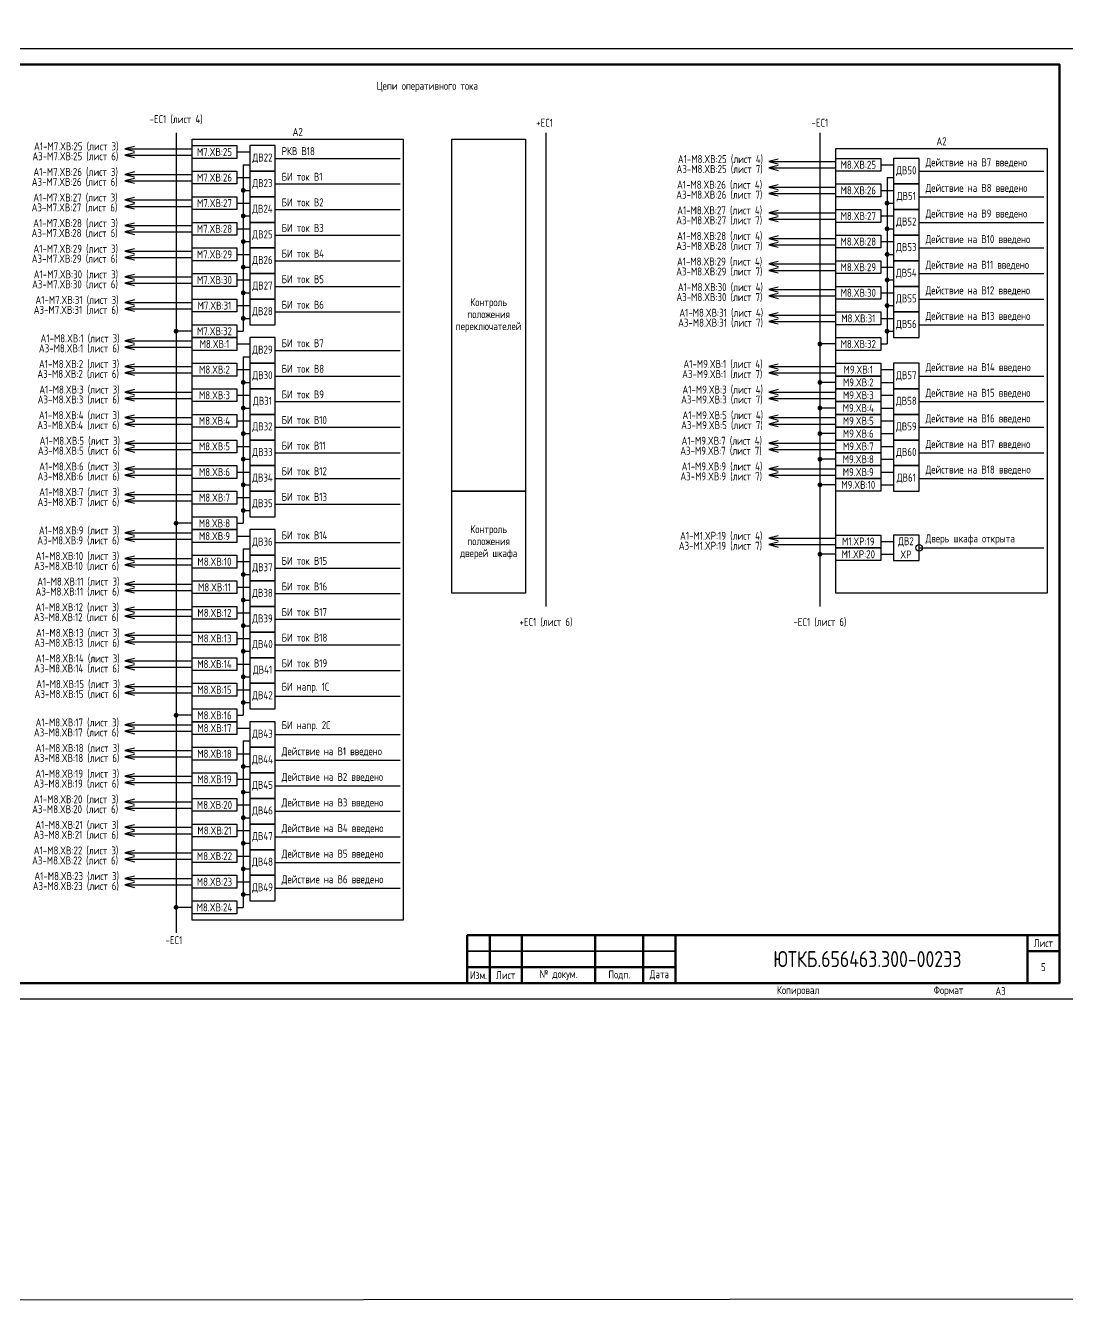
# Model space of a CAD drawing. Header units: millimetres. Extents: x -1315 to 7958, y -96 to 618.
# Drawn here: x 1772 to 2097.5, y -96 to 304.1 of the extents above; entities that cross this region are included whole.
import ezdxf

# ---------------------------------------------------------------- set-up
doc = ezdxf.new("R2010")
doc.units = ezdxf.units.MM
doc.styles.add('Gost_type_A', font='GOST_A.TTF')

# ---------------------------------------------------------------- blocks, each defined once
blk = doc.blocks.new('Формат_А3')
blk.add_lwpolyline([(-420, 297), (0, 297), (0, 0), (-420, 0)], close=True)
at = {"lineweight": 50}
blk.add_lwpolyline([(-400, 292), (-5, 292), (-5, 5), (-400, 5)], close=True, dxfattribs=at)
blk = doc.blocks.new('Штамп малый нижний')
at = {"lineweight": 50}
for points in [[(-185, 15), (-178, 15), (-178, 5), (-185, 5)], [(-178, 15), (-168, 15), (-168, 5), (-178, 5)], [(-168, 15), (-145, 15), (-145, 5), (-168, 5)], [(-145, 15), (-130, 15), (-130, 5), (-145, 5)], [(-130, 15), (-120, 15), (-120, 5), (-130, 5)], [(-120, 15), (-10, 15), (-10, 0), (-120, 0)], [(-10, 15), (0, 15), (0, 10), (-10, 10)], [(-10, 10), (0, 10), (0, 0), (-10, 0)], [(-185, 5), (-178, 5), (-178, 0), (-185, 0)], [(-178, 5), (-168, 5), (-168, 0), (-178, 0)], [(-168, 5), (-145, 5), (-145, 0), (-168, 0)], [(-145, 5), (-130, 5), (-130, 0), (-145, 0)], [(-130, 5), (-120, 5), (-120, 0), (-130, 0)]]:
    blk.add_lwpolyline(points, close=True, dxfattribs=at)
for points in [[(-185, 15), (-178, 15), (-178, 10), (-185, 10)], [(-178, 15), (-168, 15), (-168, 10), (-178, 10)], [(-168, 15), (-145, 15), (-145, 10), (-168, 10)], [(-145, 15), (-130, 15), (-130, 10), (-145, 10)], [(-130, 15), (-120, 15), (-120, 10), (-130, 10)], [(-185, 10), (-178, 10), (-178, 5), (-185, 5)], [(-178, 10), (-168, 10), (-168, 5), (-178, 5)], [(-168, 10), (-145, 10), (-145, 5), (-168, 5)], [(-145, 10), (-130, 10), (-130, 5), (-145, 5)], [(-130, 10), (-120, 10), (-120, 5), (-130, 5)]]:
    blk.add_lwpolyline(points, close=True)
at = {"char_height": 2.5, "style": 'Gost_type_A'}
for s, insert, width, attachment_point in [('Лист', (-5, 12.5), 10, 5), ('№ докум.', (-156.5, 2.5), 23, 5), ('Дата', (-125, 2.5), 10, 5), ('Изм.', (-181.5, 2.5), 7, 5), ('Лист', (-173, 2.5), 10, 5), ('Подп.', (-137.5, 2.5), 15, 5), ('Копировал', (-75, -2.53), 13.1202, 6), ('Формат', (-30, -2.53), 13.1202, 6)]:
    blk.add_mtext(s, dxfattribs=dict(at, insert=insert, width=width, attachment_point=attachment_point))
blk = doc.blocks.new('POINT')
at = {"const_width": 0.75}
blk.add_lwpolyline([(-0.375, 0, 1), (0.375, 0, 1)], format="xyb", close=True, dxfattribs=at)

msp = doc.modelspace()

# ---------------------------------------------------------------- linework, layer by layer
for p, q in [((1819, 270.61), (1819, 20.67)), ((1934.58, 270.61), (1934.58, 122.62)), ((2020.17, 270.61), (2020.17, 122.62)), ((1803, 265.67), (1824, 265.67)), ((1838, 264.67), (1842, 264.67)), ((1803, 263.67), (1824, 263.67)), ((1840, 260.67), (1842, 260.67)), ((1840, 260.67), (1840, 208.67)), ((1850, 262.67), (1889, 262.67)), ((2004.17, 261.67), (2025.17, 261.67)), ((2039.17, 260.67), (2043.17, 260.67)), ((1803, 257.67), (1824, 257.67)), ((1838, 256.67), (1842, 256.67)), ((2004.17, 259.67), (2025.17, 259.67)), ((2041.17, 256.67), (2043.17, 256.67)), ((2041.17, 256.67), (2041.17, 204.67)), ((2051.17, 258.67), (2090.17, 258.67)), ((1803, 255.67), (1824, 255.67)), ((1840, 252.67), (1842, 252.67)), ((1850, 254.67), (1889, 254.67)), ((2004.17, 253.67), (2025.17, 253.67)), ((2039.17, 252.67), (2043.17, 252.67)), ((1803, 249.67), (1824, 249.67)), ((1838, 248.67), (1842, 248.67)), ((2004.17, 251.67), (2025.17, 251.67)), ((2041.17, 248.67), (2043.17, 248.67)), ((2051.17, 250.67), (2090.17, 250.67)), ((1803, 247.67), (1824, 247.67)), ((1840, 244.67), (1842, 244.67)), ((1850, 246.67), (1889, 246.67)), ((2004.17, 245.67), (2025.17, 245.67)), ((2039.17, 244.67), (2043.17, 244.67)), ((1803, 241.67), (1824, 241.67)), ((1838, 240.67), (1842, 240.67)), ((2004.17, 243.67), (2025.17, 243.67)), ((2041.17, 240.67), (2043.17, 240.67)), ((2051.17, 242.67), (2090.17, 242.67)), ((1803, 239.67), (1824, 239.67)), ((1840, 236.67), (1842, 236.67)), ((1850, 238.67), (1889, 238.67)), ((2004.17, 237.67), (2025.17, 237.67)), ((2039.17, 236.67), (2043.17, 236.67)), ((1803, 233.67), (1824, 233.67)), ((1838, 232.67), (1842, 232.67)), ((2004.17, 235.67), (2025.17, 235.67)), ((2041.17, 232.67), (2043.17, 232.67)), ((2051.17, 234.67), (2090.17, 234.67)), ((1803, 231.67), (1824, 231.67)), ((1840, 228.67), (1842, 228.67)), ((1850, 230.67), (1889, 230.67)), ((2004.17, 229.67), (2025.17, 229.67)), ((2039.17, 228.67), (2043.17, 228.67)), ((1803, 225.67), (1824, 225.67)), ((1838, 224.67), (1842, 224.67)), ((2004.17, 227.67), (2025.17, 227.67)), ((2041.17, 224.67), (2043.17, 224.67)), ((2051.17, 226.67), (2090.17, 226.67)), ((1803, 223.67), (1824, 223.67)), ((1840, 220.67), (1842, 220.67)), ((1850, 222.67), (1889, 222.67)), ((2004.17, 221.67), (2025.17, 221.67)), ((2039.17, 220.67), (2043.17, 220.67)), ((1803, 217.67), (1824, 217.67)), ((1838, 216.67), (1842, 216.67)), ((2004.17, 219.67), (2025.17, 219.67)), ((2041.17, 216.67), (2043.17, 216.67)), ((2051.17, 218.67), (2090.17, 218.67)), ((1803, 215.67), (1824, 215.67)), ((1840, 212.67), (1842, 212.67)), ((1850, 214.67), (1889, 214.67)), ((2004.17, 213.67), (2025.17, 213.67)), ((2039.17, 212.67), (2043.17, 212.67)), ((1824, 208.67), (1819, 208.67)), ((1838, 208.67), (1840, 208.67)), ((2004.17, 211.67), (2025.17, 211.67)), ((2041.17, 208.67), (2043.17, 208.67)), ((2051.17, 210.67), (2090.17, 210.67)), ((1803, 205.67), (1824, 205.67)), ((1838, 204.67), (1842, 204.67)), ((2025.17, 204.67), (2020.17, 204.67)), ((2039.17, 204.67), (2041.17, 204.67)), ((1803, 203.67), (1824, 203.67)), ((1840, 200.67), (1842, 200.67)), ((1840, 200.67), (1840, 148.67)), ((1850, 202.67), (1889, 202.67)), ((1803, 197.67), (1824, 197.67)), ((1838, 196.67), (1842, 196.67)), ((2004.17, 197.67), (2025.17, 197.67)), ((2039.17, 196.67), (2043.17, 196.67)), ((1803, 195.67), (1824, 195.67)), ((1840, 192.67), (1842, 192.67)), ((1850, 194.67), (1889, 194.67)), ((2004.17, 195.67), (2025.17, 195.67)), ((2025.17, 192.67), (2020.17, 192.67)), ((2039.17, 192.67), (2043.17, 192.67)), ((2051.17, 194.67), (2090.17, 194.67)), ((1803, 189.67), (1824, 189.67)), ((1838, 188.67), (1842, 188.67)), ((2004.17, 189.67), (2025.17, 189.67)), ((2039.17, 188.67), (2043.17, 188.67)), ((1803, 187.67), (1824, 187.67)), ((1840, 184.67), (1842, 184.67)), ((1850, 186.67), (1889, 186.67)), ((2004.17, 187.67), (2025.17, 187.67)), ((2025.17, 184.67), (2020.17, 184.67)), ((2039.17, 184.67), (2043.17, 184.67)), ((2051.17, 186.67), (2090.17, 186.67)), ((1803, 181.67), (1824, 181.67)), ((1838, 180.67), (1842, 180.67)), ((2004.17, 181.67), (2025.17, 181.67)), ((2039.17, 180.67), (2043.17, 180.67)), ((1803, 179.67), (1824, 179.67)), ((1840, 176.67), (1842, 176.67)), ((1850, 178.67), (1889, 178.67)), ((2004.17, 179.67), (2025.17, 179.67)), ((2025.17, 176.67), (2020.17, 176.67)), ((2039.17, 176.67), (2043.17, 176.67)), ((2051.17, 178.67), (2090.17, 178.67)), ((1803, 173.67), (1824, 173.67)), ((1838, 172.67), (1842, 172.67)), ((2004.17, 173.67), (2025.17, 173.67)), ((2039.17, 172.67), (2043.17, 172.67)), ((1803, 171.67), (1824, 171.67)), ((1840, 168.67), (1842, 168.67)), ((1850, 170.67), (1889, 170.67)), ((2004.17, 171.67), (2025.17, 171.67)), ((2025.17, 168.67), (2020.17, 168.67)), ((2039.17, 168.67), (2043.17, 168.67)), ((2051.17, 170.67), (2090.17, 170.67)), ((1803, 165.67), (1824, 165.67)), ((1838, 164.67), (1842, 164.67)), ((2004.17, 165.67), (2025.17, 165.67)), ((2039.17, 164.67), (2043.17, 164.67)), ((1803, 163.67), (1824, 163.67)), ((1840, 160.67), (1842, 160.67)), ((1850, 162.67), (1889, 162.67)), ((2004.17, 163.67), (2025.17, 163.67)), ((2025.17, 160.67), (2020.17, 160.67)), ((2039.17, 160.67), (2043.17, 160.67)), ((2051.17, 162.67), (2090.17, 162.67)), ((1803, 157.67), (1824, 157.67)), ((1838, 156.67), (1842, 156.67)), ((1803, 155.67), (1824, 155.67)), ((1840, 152.67), (1842, 152.67)), ((1850, 154.67), (1889, 154.67)), ((1824, 148.67), (1819, 148.67)), ((1838, 148.67), (1840, 148.67)), ((1803, 145.67), (1824, 145.67)), ((1838, 144.67), (1842, 144.67)), ((1803, 143.67), (1824, 143.67)), ((1840, 140.67), (1842, 140.67)), ((1840, 140.67), (1840, 88.67)), ((1850, 142.67), (1889, 142.67)), ((2004.17, 143.98), (2025.17, 143.98)), ((2004.17, 141.98), (2025.17, 141.98)), ((2039.17, 142.98), (2043.17, 142.98)), ((2051.17, 140.98), (2090.17, 140.98)), ((1803, 137.67), (1824, 137.67)), ((1838, 136.67), (1842, 136.67)), ((2025.17, 138.98), (2020.17, 138.98)), ((2039.17, 138.98), (2043.17, 138.98)), ((1803, 135.67), (1824, 135.67)), ((1840, 132.67), (1842, 132.67)), ((1850, 134.67), (1889, 134.67)), ((1803, 129.67), (1824, 129.67)), ((1838, 128.67), (1842, 128.67)), ((1803, 127.67), (1824, 127.67)), ((1840, 124.67), (1842, 124.67)), ((1850, 126.67), (1889, 126.67)), ((1803, 121.67), (1824, 121.67)), ((1838, 120.67), (1842, 120.67)), ((1803, 119.67), (1824, 119.67)), ((1840, 116.67), (1842, 116.67)), ((1850, 118.67), (1889, 118.67)), ((1803, 113.67), (1824, 113.67)), ((1838, 112.67), (1842, 112.67)), ((1803, 111.67), (1824, 111.67)), ((1840, 108.67), (1842, 108.67)), ((1850, 110.67), (1889, 110.67)), ((1803, 105.67), (1824, 105.67)), ((1838, 104.67), (1842, 104.67)), ((1803, 103.67), (1824, 103.67)), ((1840, 100.67), (1842, 100.67)), ((1850, 102.67), (1889, 102.67)), ((1803, 97.67), (1824, 97.67)), ((1838, 96.67), (1842, 96.67)), ((1803, 95.67), (1824, 95.67)), ((1840, 92.67), (1842, 92.67)), ((1850, 94.67), (1889, 94.67)), ((1824, 88.67), (1819, 88.67)), ((1838, 88.67), (1840, 88.67)), ((1803, 85.67), (1824, 85.67)), ((1838, 84.67), (1842, 84.67)), ((1803, 83.67), (1824, 83.67)), ((1840, 80.67), (1842, 80.67)), ((1840, 80.67), (1840, 28.67)), ((1850, 82.67), (1889, 82.67)), ((1803, 77.67), (1824, 77.67)), ((1838, 76.67), (1842, 76.67)), ((1803, 75.67), (1824, 75.67)), ((1840, 72.67), (1842, 72.67)), ((1850, 74.67), (1889, 74.67)), ((1803, 69.67), (1824, 69.67)), ((1838, 68.67), (1842, 68.67)), ((1803, 67.67), (1824, 67.67)), ((1840, 64.67), (1842, 64.67)), ((1850, 66.67), (1889, 66.67)), ((1803, 61.67), (1824, 61.67)), ((1838, 60.67), (1842, 60.67)), ((1803, 59.67), (1824, 59.67)), ((1840, 56.67), (1842, 56.67)), ((1850, 58.67), (1889, 58.67)), ((1803, 53.67), (1824, 53.67)), ((1838, 52.67), (1842, 52.67)), ((1803, 51.67), (1824, 51.67)), ((1840, 48.67), (1842, 48.67)), ((1850, 50.67), (1889, 50.67)), ((1803, 45.67), (1824, 45.67)), ((1838, 44.67), (1842, 44.67)), ((1803, 43.67), (1824, 43.67)), ((1840, 40.67), (1842, 40.67)), ((1850, 42.67), (1889, 42.67)), ((1803, 37.67), (1824, 37.67)), ((1838, 36.67), (1842, 36.67)), ((1803, 35.67), (1824, 35.67)), ((1840, 32.67), (1842, 32.67)), ((1850, 34.67), (1889, 34.67)), ((1824, 28.67), (1819, 28.67)), ((1838, 28.67), (1840, 28.67))]:
    msp.add_line(p, q)
for points in [[(-1315, 612), (7958.16, 618), (7958.16, -90), (-1315, -96)], [(1824, 268.67), (1890, 268.67), (1890, 24.67), (1824, 24.67)], [(1928.17, 158.65), (1905.17, 158.65), (1905.17, 268.67), (1928.17, 268.67)], [(1824, 266.67), (1838, 266.67), (1838, 262.67), (1824, 262.67)], [(2025.17, 265.8), (2091.17, 265.8), (2091.17, 126.85), (2025.17, 126.85)], [(2025.17, 262.67), (2039.17, 262.67), (2039.17, 258.67), (2025.17, 258.67)], [(1824, 258.67), (1838, 258.67), (1838, 254.67), (1824, 254.67)], [(2025.17, 254.67), (2039.17, 254.67), (2039.17, 250.67), (2025.17, 250.67)], [(1824, 250.67), (1838, 250.67), (1838, 246.67), (1824, 246.67)], [(2025.17, 246.67), (2039.17, 246.67), (2039.17, 242.67), (2025.17, 242.67)], [(1824, 242.67), (1838, 242.67), (1838, 238.67), (1824, 238.67)], [(2025.17, 238.67), (2039.17, 238.67), (2039.17, 234.67), (2025.17, 234.67)], [(1824, 234.67), (1838, 234.67), (1838, 230.67), (1824, 230.67)], [(2025.17, 230.67), (2039.17, 230.67), (2039.17, 226.67), (2025.17, 226.67)], [(1824, 226.67), (1838, 226.67), (1838, 222.67), (1824, 222.67)], [(2025.17, 222.67), (2039.17, 222.67), (2039.17, 218.67), (2025.17, 218.67)], [(1824, 218.67), (1838, 218.67), (1838, 214.67), (1824, 214.67)], [(2025.17, 214.67), (2039.17, 214.67), (2039.17, 210.67), (2025.17, 210.67)], [(1824, 210.67), (1838, 210.67), (1838, 206.67), (1824, 206.67)], [(1824, 206.67), (1838, 206.67), (1838, 202.67), (1824, 202.67)], [(2025.17, 206.67), (2039.17, 206.67), (2039.17, 202.67), (2025.17, 202.67)], [(1824, 198.67), (1838, 198.67), (1838, 194.67), (1824, 194.67)], [(2025.17, 198.67), (2039.17, 198.67), (2039.17, 194.67), (2025.17, 194.67)], [(2025.17, 194.67), (2039.17, 194.67), (2039.17, 190.67), (2025.17, 190.67)], [(1824, 190.67), (1838, 190.67), (1838, 186.67), (1824, 186.67)], [(2025.17, 190.67), (2039.17, 190.67), (2039.17, 186.67), (2025.17, 186.67)], [(2025.17, 186.67), (2039.17, 186.67), (2039.17, 182.67), (2025.17, 182.67)], [(1824, 182.67), (1838, 182.67), (1838, 178.67), (1824, 178.67)], [(2025.17, 182.67), (2039.17, 182.67), (2039.17, 178.67), (2025.17, 178.67)], [(2025.17, 178.67), (2039.17, 178.67), (2039.17, 174.67), (2025.17, 174.67)], [(1824, 174.67), (1838, 174.67), (1838, 170.67), (1824, 170.67)], [(2025.17, 174.67), (2039.17, 174.67), (2039.17, 170.67), (2025.17, 170.67)], [(2025.17, 170.67), (2039.17, 170.67), (2039.17, 166.67), (2025.17, 166.67)], [(1824, 166.67), (1838, 166.67), (1838, 162.67), (1824, 162.67)], [(2025.17, 166.67), (2039.17, 166.67), (2039.17, 162.67), (2025.17, 162.67)], [(2025.17, 162.67), (2039.17, 162.67), (2039.17, 158.67), (2025.17, 158.67)], [(1824, 158.67), (1838, 158.67), (1838, 154.67), (1824, 154.67)], [(1928.17, 126.83), (1905.17, 126.83), (1905.17, 158.65), (1928.17, 158.65)], [(1824, 150.67), (1838, 150.67), (1838, 146.67), (1824, 146.67)], [(1824, 146.67), (1838, 146.67), (1838, 142.67), (1824, 142.67)], [(2025.17, 144.98), (2039.17, 144.98), (2039.17, 140.98), (2025.17, 140.98)], [(2025.17, 140.98), (2039.17, 140.98), (2039.17, 136.98), (2025.17, 136.98)], [(1824, 138.67), (1838, 138.67), (1838, 134.67), (1824, 134.67)], [(1824, 130.67), (1838, 130.67), (1838, 126.67), (1824, 126.67)], [(1824, 122.67), (1838, 122.67), (1838, 118.67), (1824, 118.67)], [(1824, 114.67), (1838, 114.67), (1838, 110.67), (1824, 110.67)], [(1824, 106.67), (1838, 106.67), (1838, 102.67), (1824, 102.67)], [(1824, 98.67), (1838, 98.67), (1838, 94.67), (1824, 94.67)], [(1824, 90.67), (1838, 90.67), (1838, 86.67), (1824, 86.67)], [(1824, 86.67), (1838, 86.67), (1838, 82.67), (1824, 82.67)], [(1824, 78.67), (1838, 78.67), (1838, 74.67), (1824, 74.67)], [(1824, 70.67), (1838, 70.67), (1838, 66.67), (1824, 66.67)], [(1824, 62.67), (1838, 62.67), (1838, 58.67), (1824, 58.67)], [(1824, 54.67), (1838, 54.67), (1838, 50.67), (1824, 50.67)], [(1824, 46.67), (1838, 46.67), (1838, 42.67), (1824, 42.67)], [(1824, 38.67), (1838, 38.67), (1838, 34.67), (1824, 34.67)], [(1824, 30.67), (1838, 30.67), (1838, 26.67), (1824, 26.67)]]:
    msp.add_lwpolyline(points, close=True)
for points in [[(1806, 266.42), (1803, 265.67), (1806, 264.92)], [(1806, 264.42), (1803, 263.67), (1806, 262.92)], [(2007.17, 262.42), (2004.17, 261.67), (2007.17, 260.92)], [(2007.17, 260.42), (2004.17, 259.67), (2007.17, 258.92)], [(1806, 258.42), (1803, 257.67), (1806, 256.92)], [(1806, 256.42), (1803, 255.67), (1806, 254.92)], [(2007.17, 254.42), (2004.17, 253.67), (2007.17, 252.92)], [(2007.17, 252.42), (2004.17, 251.67), (2007.17, 250.92)], [(1806, 250.42), (1803, 249.67), (1806, 248.92)], [(1806, 248.42), (1803, 247.67), (1806, 246.92)], [(2007.17, 246.42), (2004.17, 245.67), (2007.17, 244.92)], [(2007.17, 244.42), (2004.17, 243.67), (2007.17, 242.92)], [(1806, 242.42), (1803, 241.67), (1806, 240.92)], [(1806, 240.42), (1803, 239.67), (1806, 238.92)], [(2007.17, 238.42), (2004.17, 237.67), (2007.17, 236.92)], [(2007.17, 236.42), (2004.17, 235.67), (2007.17, 234.92)], [(1806, 234.42), (1803, 233.67), (1806, 232.92)], [(1806, 232.42), (1803, 231.67), (1806, 230.92)], [(2007.17, 230.42), (2004.17, 229.67), (2007.17, 228.92)], [(2007.17, 228.42), (2004.17, 227.67), (2007.17, 226.92)], [(1806, 226.42), (1803, 225.67), (1806, 224.92)], [(1806, 224.42), (1803, 223.67), (1806, 222.92)], [(2007.17, 222.42), (2004.17, 221.67), (2007.17, 220.92)], [(2007.17, 220.42), (2004.17, 219.67), (2007.17, 218.92)], [(1806, 218.42), (1803, 217.67), (1806, 216.92)], [(1806, 216.42), (1803, 215.67), (1806, 214.92)], [(2007.17, 214.42), (2004.17, 213.67), (2007.17, 212.92)], [(2007.17, 212.42), (2004.17, 211.67), (2007.17, 210.92)], [(1806, 206.42), (1803, 205.67), (1806, 204.92)], [(1806, 204.42), (1803, 203.67), (1806, 202.92)], [(1806, 198.42), (1803, 197.67), (1806, 196.92)], [(1806, 196.42), (1803, 195.67), (1806, 194.92)], [(2007.17, 198.42), (2004.17, 197.67), (2007.17, 196.92)], [(2007.17, 196.42), (2004.17, 195.67), (2007.17, 194.92)], [(1806, 190.42), (1803, 189.67), (1806, 188.92)], [(1806, 188.42), (1803, 187.67), (1806, 186.92)], [(2007.17, 190.42), (2004.17, 189.67), (2007.17, 188.92)], [(2007.17, 188.42), (2004.17, 187.67), (2007.17, 186.92)], [(1806, 182.42), (1803, 181.67), (1806, 180.92)], [(1806, 180.42), (1803, 179.67), (1806, 178.92)], [(2007.17, 182.42), (2004.17, 181.67), (2007.17, 180.92)], [(2007.17, 180.42), (2004.17, 179.67), (2007.17, 178.92)], [(1806, 174.42), (1803, 173.67), (1806, 172.92)], [(1806, 172.42), (1803, 171.67), (1806, 170.92)], [(2007.17, 174.42), (2004.17, 173.67), (2007.17, 172.92)], [(2007.17, 172.42), (2004.17, 171.67), (2007.17, 170.92)], [(1806, 166.42), (1803, 165.67), (1806, 164.92)], [(1806, 164.42), (1803, 163.67), (1806, 162.92)], [(2007.17, 166.42), (2004.17, 165.67), (2007.17, 164.92)], [(2007.17, 164.42), (2004.17, 163.67), (2007.17, 162.92)], [(1806, 158.42), (1803, 157.67), (1806, 156.92)], [(1806, 156.42), (1803, 155.67), (1806, 154.92)], [(1806, 146.42), (1803, 145.67), (1806, 144.92)], [(1806, 144.42), (1803, 143.67), (1806, 142.92)], [(2007.17, 144.73), (2004.17, 143.98), (2007.17, 143.23)], [(2007.17, 142.73), (2004.17, 141.98), (2007.17, 141.23)], [(1806, 138.42), (1803, 137.67), (1806, 136.92)], [(1806, 136.42), (1803, 135.67), (1806, 134.92)], [(1806, 130.42), (1803, 129.67), (1806, 128.92)], [(1806, 128.42), (1803, 127.67), (1806, 126.92)], [(1806, 122.42), (1803, 121.67), (1806, 120.92)], [(1806, 120.42), (1803, 119.67), (1806, 118.92)], [(1806, 114.42), (1803, 113.67), (1806, 112.92)], [(1806, 112.42), (1803, 111.67), (1806, 110.92)], [(1806, 106.42), (1803, 105.67), (1806, 104.92)], [(1806, 104.42), (1803, 103.67), (1806, 102.92)], [(1806, 98.42), (1803, 97.67), (1806, 96.92)], [(1806, 96.42), (1803, 95.67), (1806, 94.92)], [(1806, 86.42), (1803, 85.67), (1806, 84.92)], [(1806, 84.42), (1803, 83.67), (1806, 82.92)], [(1806, 78.42), (1803, 77.67), (1806, 76.92)], [(1806, 76.42), (1803, 75.67), (1806, 74.92)], [(1806, 70.42), (1803, 69.67), (1806, 68.92)], [(1806, 68.42), (1803, 67.67), (1806, 66.92)], [(1806, 62.42), (1803, 61.67), (1806, 60.92)], [(1806, 60.42), (1803, 59.67), (1806, 58.92)], [(1806, 54.42), (1803, 53.67), (1806, 52.92)], [(1806, 52.42), (1803, 51.67), (1806, 50.92)], [(1806, 46.42), (1803, 45.67), (1806, 44.92)], [(1806, 44.42), (1803, 43.67), (1806, 42.92)], [(1806, 38.42), (1803, 37.67), (1806, 36.92)], [(1806, 36.42), (1803, 35.67), (1806, 34.92)]]:
    msp.add_lwpolyline(points)
at = {"ltscale": 4}
for points in [[(1842, 258.67), (1850, 258.67), (1850, 266.67), (1842, 266.67)], [(2043.17, 254.67), (2051.17, 254.67), (2051.17, 262.67), (2043.17, 262.67)], [(1842, 250.67), (1850, 250.67), (1850, 258.67), (1842, 258.67)], [(2043.17, 246.67), (2051.17, 246.67), (2051.17, 254.67), (2043.17, 254.67)], [(1842, 242.67), (1850, 242.67), (1850, 250.67), (1842, 250.67)], [(2043.17, 238.67), (2051.17, 238.67), (2051.17, 246.67), (2043.17, 246.67)], [(1842, 234.67), (1850, 234.67), (1850, 242.67), (1842, 242.67)], [(2043.17, 230.67), (2051.17, 230.67), (2051.17, 238.67), (2043.17, 238.67)], [(1842, 226.67), (1850, 226.67), (1850, 234.67), (1842, 234.67)], [(2043.17, 222.67), (2051.17, 222.67), (2051.17, 230.67), (2043.17, 230.67)], [(1842, 218.67), (1850, 218.67), (1850, 226.67), (1842, 226.67)], [(2043.17, 214.67), (2051.17, 214.67), (2051.17, 222.67), (2043.17, 222.67)], [(1842, 210.67), (1850, 210.67), (1850, 218.67), (1842, 218.67)], [(2043.17, 206.67), (2051.17, 206.67), (2051.17, 214.67), (2043.17, 214.67)], [(1842, 198.67), (1850, 198.67), (1850, 206.67), (1842, 206.67)], [(1842, 190.67), (1850, 190.67), (1850, 198.67), (1842, 198.67)], [(2043.17, 190.67), (2051.17, 190.67), (2051.17, 198.67), (2043.17, 198.67)], [(1842, 182.67), (1850, 182.67), (1850, 190.67), (1842, 190.67)], [(2043.17, 182.67), (2051.17, 182.67), (2051.17, 190.67), (2043.17, 190.67)], [(1842, 174.67), (1850, 174.67), (1850, 182.67), (1842, 182.67)], [(2043.17, 174.67), (2051.17, 174.67), (2051.17, 182.67), (2043.17, 182.67)], [(1842, 166.67), (1850, 166.67), (1850, 174.67), (1842, 174.67)], [(2043.17, 166.67), (2051.17, 166.67), (2051.17, 174.67), (2043.17, 174.67)], [(1842, 158.67), (1850, 158.67), (1850, 166.67), (1842, 166.67)], [(2043.17, 158.67), (2051.17, 158.67), (2051.17, 166.67), (2043.17, 166.67)], [(1842, 150.67), (1850, 150.67), (1850, 158.67), (1842, 158.67)], [(1842, 138.67), (1850, 138.67), (1850, 146.67), (1842, 146.67)], [(2043.17, 136.98), (2051.17, 136.98), (2051.17, 144.98), (2043.17, 144.98)], [(1842, 130.67), (1850, 130.67), (1850, 138.67), (1842, 138.67)], [(1842, 122.67), (1850, 122.67), (1850, 130.67), (1842, 130.67)], [(1842, 114.67), (1850, 114.67), (1850, 122.67), (1842, 122.67)], [(1842, 106.67), (1850, 106.67), (1850, 114.67), (1842, 114.67)], [(1842, 98.67), (1850, 98.67), (1850, 106.67), (1842, 106.67)], [(1842, 90.67), (1850, 90.67), (1850, 98.67), (1842, 98.67)], [(1842, 78.67), (1850, 78.67), (1850, 86.67), (1842, 86.67)], [(1842, 70.67), (1850, 70.67), (1850, 78.67), (1842, 78.67)], [(1842, 62.67), (1850, 62.67), (1850, 70.67), (1842, 70.67)], [(1842, 54.67), (1850, 54.67), (1850, 62.67), (1842, 62.67)], [(1842, 46.67), (1850, 46.67), (1850, 54.67), (1842, 54.67)], [(1842, 38.67), (1850, 38.67), (1850, 46.67), (1842, 46.67)], [(1842, 30.67), (1850, 30.67), (1850, 38.67), (1842, 38.67)]]:
    msp.add_lwpolyline(points, close=True, dxfattribs=at)
msp.add_circle((2051.17, 140.98), 1)

# ---------------------------------------------------------------- block references
for name, p in [('Формат_А3', (2100, 0)), ('POINT', (1840, 252.67)), ('POINT', (2041.17, 248.67)), ('POINT', (1840, 244.67)), ('POINT', (2041.17, 240.67)), ('POINT', (1840, 236.67)), ('POINT', (2041.17, 232.67)), ('POINT', (1840, 228.67)), ('POINT', (2041.17, 224.67)), ('POINT', (1840, 220.67)), ('POINT', (2041.17, 216.67)), ('POINT', (1840, 212.67)), ('POINT', (1819, 208.67)), ('POINT', (2041.17, 208.67)), ('POINT', (2020.17, 204.67)), ('POINT', (1840, 192.67)), ('POINT', (2020.17, 192.67)), ('POINT', (1840, 184.67)), ('POINT', (2020.17, 184.67)), ('POINT', (1840, 176.67)), ('POINT', (2020.17, 176.67)), ('POINT', (1840, 168.67)), ('POINT', (2020.17, 168.67)), ('POINT', (1840, 160.67)), ('POINT', (2020.17, 160.67)), ('POINT', (1840, 152.67)), ('POINT', (1819, 148.67)), ('POINT', (2020.17, 138.98)), ('POINT', (1840, 132.67)), ('POINT', (1840, 124.67)), ('POINT', (1840, 116.67)), ('POINT', (1840, 108.67)), ('POINT', (1840, 100.67)), ('POINT', (1840, 92.67)), ('POINT', (1819, 88.67)), ('POINT', (1840, 72.67)), ('POINT', (1840, 64.67)), ('POINT', (1840, 56.67)), ('POINT', (1840, 48.67)), ('POINT', (1840, 40.67)), ('POINT', (1840, 32.67)), ('POINT', (1819, 28.67)), ('Штамп малый нижний', (2095, 5))]:
    msp.add_blockref(name, p)

# ---------------------------------------------------------------- texts
at = {"char_height": 2.5, "style": 'Gost_type_A'}
for s, insert, width, attachment_point, line_spacing_factor in [('Цепи оперативного тока', (1897.5, 285), 395, 5, 0.9), ('A2', (1857, 269.67), 66, 8, 0.9), ('A2', (2058.17, 266.74), 66, 8, 0.9), ('A3-M7.XВ:25 (лист 6)', (1774.1, 263.2), 31, 4, 0.8), ('A1-M7.XВ:25 (лист 3)', (1774.62, 266.31), 31, 4, 0.8), ('A3-M8.XВ:25 (лист 7)', (1975.37, 259.2), 31, 4, 0.8), ('A1-M8.XВ:25 (лист 4)', (1975.79, 262.31), 31, 4, 0.8), ('A3-M7.XВ:26 (лист 6)', (1773.91, 255.2), 31, 4, 0.8), ('A1-M7.XВ:26 (лист 3)', (1774.43, 258.31), 31, 4, 0.8), ('A3-M8.XВ:26 (лист 7)', (1975.27, 251.2), 31, 4, 0.8), ('A1-M8.XВ:26 (лист 4)', (1975.53, 254.31), 31, 4, 0.8), ('A3-M7.XВ:27 (лист 6)', (1773.87, 247.2), 31, 4, 0.8), ('A1-M7.XВ:27 (лист 3)', (1774.39, 250.31), 31, 4, 0.8), ('A3-M8.XВ:27 (лист 7)', (1975.27, 243.2), 31, 4, 0.8), ('A1-M8.XВ:27 (лист 4)', (1975.57, 246.31), 31, 4, 0.8), ('A3-M7.XВ:28 (лист 6)', (1773.84, 239.2), 31, 4, 0.8), ('A1-M7.XВ:28 (лист 3)', (1774.36, 242.31), 31, 4, 0.8), ('A3-M8.XВ:28 (лист 7)', (1975.27, 235.2), 31, 4, 0.8), ('A1-M8.XВ:28 (лист 4)', (1975.53, 238.31), 31, 4, 0.8), ('A3-M7.XВ:29 (лист 6)', (1773.91, 231.2), 31, 4, 0.8), ('A1-M7.XВ:29 (лист 3)', (1774.43, 234.31), 31, 4, 0.8), ('A3-M8.XВ:29 (лист 7)', (1975.27, 227.2), 31, 4, 0.8), ('A1-M8.XВ:29 (лист 4)', (1975.51, 230.31), 31, 4, 0.8), ('A3-M7.XВ:30 (лист 6)', (1774.02, 223.2), 31, 4, 0.8), ('A1-M7.XВ:30 (лист 3)', (1774.53, 226.31), 31, 4, 0.8), ('A3-M8.XВ:30 (лист 7)', (1975.33, 219.2), 31, 4, 0.8), ('A1-M8.XВ:30 (лист 4)', (1975.79, 222.31), 31, 4, 0.8), ('A3-M7.XВ:31 (лист 6)', (1774.53, 215.2), 31, 4, 0.8), ('A1-M7.XВ:31 (лист 3)', (1775.05, 218.31), 31, 4, 0.8), ('Контроль положения\\Pпереключателей', (1916.67, 213.66), 23, 5, 0.9), ('A3-M8.XВ:31 (лист 7)', (1975.87, 211.2), 31, 4, 0.8), ('A1-M8.XВ:31 (лист 4)', (1976.25, 214.31), 31, 4, 0.8), ('A3-M8.XВ:1 (лист 6)', (1776.14, 203.2), 31, 4, 0.8), ('A1-M8.XВ:1 (лист 3)', (1776.66, 206.31), 31, 4, 0.8), ('A3-M8.XВ:2 (лист 6)', (1775.65, 195.2), 31, 4, 0.8), ('A1-M8.XВ:2 (лист 3)', (1776.17, 198.31), 31, 4, 0.8), ('A3-M9.XВ:1 (лист 7)', (1977.13, 195.15), 31, 4, 0.8), ('A1-M9.XВ:1 (лист 4)', (1977.53, 198.31), 31, 4, 0.8), ('A3-M8.XВ:3 (лист 6)', (1775.75, 187.2), 31, 4, 0.8), ('A1-M8.XВ:3 (лист 3)', (1776.27, 190.31), 31, 4, 0.8), ('A3-M9.XВ:3 (лист 7)', (1976.82, 187.2), 31, 4, 0.8), ('A1-M9.XВ:3 (лист 4)', (1977.22, 190.31), 31, 4, 0.8), ('A3-M8.XВ:4 (лист 6)', (1775.62, 179.2), 31, 4, 0.8), ('A1-M8.XВ:4 (лист 3)', (1776.14, 182.31), 31, 4, 0.8), ('A3-M9.XВ:5 (лист 7)', (1976.82, 179.2), 31, 4, 0.8), ('A1-M9.XВ:5 (лист 4)', (1977.22, 182.31), 31, 4, 0.8), ('A3-M8.XВ:5 (лист 6)', (1775.83, 171.2), 31, 4, 0.8), ('A1-M8.XВ:5 (лист 3)', (1776.35, 174.31), 31, 4, 0.8), ('A3-M9.XВ:7 (лист 7)', (1976.54, 171.2), 31, 4, 0.8), ('A1-M9.XВ:7 (лист 4)', (1976.94, 174.31), 31, 4, 0.8), ('A3-M8.XВ:6 (лист 6)', (1775.71, 163.2), 31, 4, 0.8), ('A1-M8.XВ:6 (лист 3)', (1776.23, 166.31), 31, 4, 0.8), ('A3-M9.XВ:9 (лист 7)', (1976.59, 163.2), 31, 4, 0.8), ('A1-M9.XВ:9 (лист 4)', (1976.99, 166.31), 31, 4, 0.8), ('A3-M8.XВ:7 (лист 6)', (1775.71, 155.2), 31, 4, 0.8), ('A1-M8.XВ:7 (лист 3)', (1776.23, 158.31), 31, 4, 0.8), ('Контроль положения\\Pдверей шкафа', (1916.67, 142.74), 23, 5, 0.9), ('A3-M8.XВ:9 (лист 6)', (1775.62, 143.2), 31, 4, 0.8), ('A1-M8.XВ:9 (лист 3)', (1776.14, 146.31), 31, 4, 0.8), ('A1-M1.XP:19 (лист 4)', (1976.48, 144.62), 31, 4, 0.8), ('A3-M1.XP:19 (лист 7)', (1976.08, 141.51), 31, 4, 0.8), ('A3-M8.XВ:10 (лист 6)', (1774.64, 135.2), 31, 4, 0.8), ('A1-M8.XВ:10 (лист 3)', (1775.16, 138.31), 31, 4, 0.8), ('A3-M8.XВ:11 (лист 6)', (1775.1, 127.2), 31, 4, 0.8), ('A1-M8.XВ:11 (лист 3)', (1775.62, 130.31), 31, 4, 0.8), ('A3-M8.XВ:12 (лист 6)', (1774.58, 119.2), 31, 4, 0.8), ('A1-M8.XВ:12 (лист 3)', (1775.1, 122.31), 31, 4, 0.8), ('A3-M8.XВ:13 (лист 6)', (1774.73, 111.2), 31, 4, 0.8), ('A1-M8.XВ:13 (лист 3)', (1775.25, 114.31), 31, 4, 0.8), ('A3-M8.XВ:14 (лист 6)', (1774.67, 103.2), 31, 4, 0.8), ('A1-M8.XВ:14 (лист 3)', (1775.19, 106.31), 31, 4, 0.8), ('A3-M8.XВ:15 (лист 6)', (1774.79, 95.2), 31, 4, 0.8), ('A1-M8.XВ:15 (лист 3)', (1775.31, 98.31), 31, 4, 0.8), ('A3-M8.XВ:17 (лист 6)', (1774.57, 83.2), 31, 4, 0.8), ('A1-M8.XВ:17 (лист 3)', (1775.09, 86.31), 31, 4, 0.8), ('A3-M8.XВ:18 (лист 6)', (1774.62, 75.2), 31, 4, 0.8), ('A1-M8.XВ:18 (лист 3)', (1775.14, 78.31), 31, 4, 0.8), ('A3-M8.XВ:19 (лист 6)', (1774.53, 67.2), 31, 4, 0.8), ('A1-M8.XВ:19 (лист 3)', (1775.05, 70.31), 31, 4, 0.8), ('A3-M8.XВ:20 (лист 6)', (1774.03, 59.2), 31, 4, 0.8), ('A1-M8.XВ:20 (лист 3)', (1774.55, 62.31), 31, 4, 0.8), ('A3-M8.XВ:21 (лист 6)', (1774.51, 51.2), 31, 4, 0.8), ('A1-M8.XВ:21 (лист 3)', (1775.03, 54.31), 31, 4, 0.8), ('A3-M8.XВ:22 (лист 6)', (1774.02, 43.2), 31, 4, 0.8), ('A1-M8.XВ:22 (лист 3)', (1774.54, 46.31), 31, 4, 0.8), ('A3-M8.XВ:23 (лист 6)', (1774.21, 35.2), 31, 4, 0.8), ('A1-M8.XВ:23 (лист 3)', (1774.73, 38.31), 31, 4, 0.8)]:
    msp.add_mtext(s, dxfattribs=dict(at, insert=insert, width=width, attachment_point=attachment_point, line_spacing_factor=line_spacing_factor))
at = {"style": 'Gost_type_A'}
for s, insert, char_height, width, attachment_point in [('-EC1 (лист 4)', (1819, 273.42), 2.5, 20, 8), ('+EC1 ', (1934.15, 272.55), 2.5, 20, 8), ('-EC1', (2020.17, 272.55), 2.5, 20, 8), ('M7.XВ:25', (1831, 264.67), 2.5, 14, 5), ('ДВ22', (1846, 262.67), 2.5, 7.9998, 5), ('РКВ В18', (1852, 263.67), 2.5, 27.8465, 7), ('M8.XВ:25', (2032.17, 260.67), 2.5, 14, 5), ('ДВ50', (2047.17, 258.67), 2.5, 7.9998, 5), ('Действие на В7 введено', (2053.17, 259.67), 2.5, 31.2976, 7), ('M7.XВ:26', (1831, 256.67), 2.5, 14, 5), ('ДВ23', (1846, 254.67), 2.5, 7.9998, 5), ('БИ ток В1', (1852, 255.67), 2.5, 27.8465, 7), ('M8.XВ:26', (2032.17, 252.67), 2.5, 14, 5), ('ДВ51', (2047.17, 250.67), 2.5, 7.9998, 5), ('Действие на В8 введено', (2053.17, 251.67), 2.5, 32.6336, 7), ('M7.XВ:27', (1831, 248.67), 2.5, 14, 5), ('ДВ24', (1846, 246.67), 2.5, 7.9998, 5), ('БИ ток В2', (1852, 247.67), 2.5, 35.933, 7), ('M8.XВ:27', (2032.17, 244.67), 2.5, 14, 5), ('ДВ52', (2047.17, 242.67), 2.5, 7.9998, 5), ('Действие на В9 введено', (2053.17, 243.67), 2.5, 35.933, 7), ('M7.XВ:28', (1831, 240.67), 2.5, 14, 5), ('ДВ25', (1846, 238.67), 2.5, 7.9998, 5), ('БИ ток В3', (1852, 239.67), 2.5, 41.868, 7), ('M8.XВ:28', (2032.17, 236.67), 2.5, 14, 5), ('ДВ53', (2047.17, 234.67), 2.5, 7.9998, 5), ('Действие на В10 введено', (2053.17, 235.67), 2.5, 41.868, 7), ('M7.XВ:29', (1831, 232.67), 2.5, 14, 5), ('ДВ26', (1846, 230.67), 2.5, 7.9998, 5), ('БИ ток В4', (1852, 231.67), 2.5, 42.9636, 7), ('M8.XВ:29', (2032.17, 228.67), 2.5, 14, 5), ('ДВ54', (2047.17, 226.67), 2.5, 7.9998, 5), ('Действие на В11 введено', (2053.17, 227.67), 2.5, 42.9636, 7), ('M7.XВ:30', (1831, 224.67), 2.5, 14, 5), ('ДВ27', (1846, 222.67), 2.5, 7.9998, 5), ('БИ ток В5', (1852, 223.67), 2.5, 40.0707, 7), ('M8.XВ:30', (2032.17, 220.67), 2.5, 14, 5), ('ДВ55', (2047.17, 218.67), 2.5, 7.9998, 5), ('Действие на В12 введено', (2053.17, 219.67), 2.5, 40.0707, 7), ('M7.XВ:31', (1831, 216.67), 2.5, 14, 5), ('ДВ28', (1846, 214.67), 2.5, 7.9998, 5), ('БИ ток В6', (1852, 215.67), 2.5, 38, 7), ('M8.XВ:31', (2032.17, 212.67), 2.5, 14, 5), ('ДВ56', (2047.17, 210.67), 2.5, 7.9998, 5), ('Действие на В13 введено', (2053.17, 211.67), 2.5, 38, 7), ('M7.XВ:32', (1831, 208.67), 2.5, 14, 5), ('M8.XВ:1', (1831, 204.67), 2.5, 14, 5), ('ДВ29', (1846, 202.67), 2.5, 7.9998, 5), ('БИ ток В7', (1852, 203.67), 2.5, 29.668, 7), ('M8.XВ:32', (2032.17, 204.67), 2.5, 14, 5), ('M8.XВ:2', (1831, 196.67), 2.5, 14, 5), ('ДВ30', (1846, 194.67), 2.5, 7.9998, 5), ('БИ ток В8', (1852, 195.67), 2.5, 30.6324, 7), ('M9.XВ:1', (2032.17, 196.67), 2.5, 14, 5), ('ДВ57', (2047.17, 194.67), 2.5, 7.9998, 5), ('Действие на В14 введено', (2053.17, 195.67), 2.5, 34.2797, 7), ('M9.XВ:2', (2032.17, 192.67), 2.5, 14, 5), ('M8.XВ:3', (1831, 188.67), 2.5, 14, 5), ('ДВ31', (1846, 186.67), 2.5, 7.9998, 5), ('БИ ток В9', (1852, 187.67), 2.5, 30.6324, 7), ('M9.XВ:3', (2032.17, 188.67), 2.5, 14, 5), ('ДВ58', (2047.17, 186.67), 2.5, 7.9998, 5), ('Действие на В15 введено', (2053.17, 187.67), 2.5, 32.9382, 7), ('M9.XВ:4', (2032.17, 184.67), 2.5, 14, 5), ('M8.XВ:4', (1831, 180.67), 2.5, 14, 5), ('ДВ32', (1846, 178.67), 2.5, 7.9998, 5), ('БИ ток В10', (1852, 179.67), 2.5, 27.8465, 7), ('M9.XВ:5', (2032.17, 180.67), 2.5, 14, 5), ('ДВ59', (2047.17, 178.67), 2.5, 7.9998, 5), ('Действие на В16 введено', (2053.17, 179.67), 2.5, 38.1264, 7), ('M9.XВ:6', (2032.17, 176.67), 2.5, 14, 5), ('M8.XВ:5', (1831, 172.67), 2.5, 14, 5), ('ДВ33', (1846, 170.67), 2.5, 7.9998, 5), ('БИ ток В11', (1852, 171.67), 2.5, 27.8465, 7), ('M9.XВ:7', (2032.17, 172.67), 2.5, 14, 5), ('ДВ60', (2047.17, 170.67), 2.5, 7.9998, 5), ('Действие на В17 введено', (2053.17, 171.67), 2.5, 35.4558, 7), ('M9.XВ:8', (2032.17, 168.67), 2.5, 14, 5), ('M8.XВ:6', (1831, 164.67), 2.5, 14, 5), ('ДВ34', (1846, 162.67), 2.5, 7.9998, 5), ('БИ ток В12', (1852, 163.67), 2.5, 27.8465, 7), ('M9.XВ:9', (2032.17, 164.67), 2.5, 14, 5), ('ДВ61', (2047.17, 162.67), 2.5, 7.9998, 5), ('Действие на В18 введено', (2053.17, 163.67), 2.5, 35.6864, 7), ('M9.XВ:10', (2032.17, 160.67), 2.5, 14, 5), ('M8.XВ:7', (1831, 156.67), 2.5, 14, 5), ('ДВ35', (1846, 154.67), 2.5, 7.9998, 5), ('БИ ток В13', (1852, 155.67), 2.5, 33.5921, 7), ('M8.XВ:8', (1831, 148.67), 2.5, 14, 5), ('M8.XВ:9', (1831, 144.67), 2.5, 14, 5), ('ДВ36', (1846, 142.67), 2.5, 7.9998, 5), ('БИ ток В14', (1852, 143.67), 2.5, 27.8465, 7), ('M1.XP:19', (2032.17, 142.98), 2.5, 14, 5), ('ДВ2 XP', (2047.05, 140.98), 2.5, 7.7588, 5), ('Дверь шкафа открыта', (2053.17, 141.98), 2.5, 37, 7), ('M1.XP:20', (2032.17, 138.98), 2.5, 14, 5), ('M8.XВ:10', (1831, 136.67), 2.5, 14, 5), ('ДВ37', (1846, 134.67), 2.5, 7.9998, 5), ('БИ ток В15', (1852, 135.67), 2.5, 39.1584, 7), ('M8.XВ:11', (1831, 128.67), 2.5, 14, 5), ('ДВ38', (1846, 126.67), 2.5, 7.9998, 5), ('\\pxt5;БИ ток В16', (1852, 127.67), 2.5, 27.8465, 7), ('M8.XВ:12', (1831, 120.67), 2.5, 14, 5), ('ДВ39', (1846, 118.67), 2.5, 7.9998, 5), ('БИ ток В17', (1852, 119.67), 2.5, 36.4793, 7), ('+EC1 (лист 6)', (1934.58, 119.08), 2.5, 20, 2), ('-EC1 (лист 6)', (2020.17, 119.08), 2.5, 20, 2), ('M8.XВ:13', (1831, 112.67), 2.5, 14, 5), ('ДВ40', (1846, 110.67), 2.5, 7.9998, 5), ('\\pxt4;БИ ток В18', (1852, 111.67), 2.5, 27.8465, 7), ('M8.XВ:14', (1831, 104.67), 2.5, 14, 5), ('ДВ41', (1846, 102.67), 2.5, 7.9998, 5), ('БИ ток В19', (1852, 103.67), 2.5, 35.3878, 7), ('M8.XВ:15', (1831, 96.67), 2.5, 14, 5), ('ДВ42', (1846, 94.67), 2.5, 7.9998, 5), ('БИ напр. 1С', (1852, 95.67), 2.5, 27.8465, 7), ('M8.XВ:16', (1831, 88.67), 2.5, 14, 5), ('M8.XВ:17', (1831, 84.67), 2.5, 14, 5), ('ДВ43', (1846, 82.67), 2.5, 7.9998, 5), ('БИ напр. 2С', (1852, 83.67), 2.5, 35.7119, 7), ('M8.XВ:18', (1831, 76.67), 2.5, 14, 5), ('ДВ44', (1846, 74.67), 2.5, 7.9998, 5), ('Действие на В1 введено', (1852, 75.67), 2.5, 41.1416, 7), ('M8.XВ:19', (1831, 68.67), 2.5, 14, 5), ('ДВ45', (1846, 66.67), 2.5, 7.9998, 5), ('Действие на В2 введено', (1852, 67.67), 2.5, 36.2619, 7), ('M8.XВ:20', (1831, 60.67), 2.5, 14, 5), ('ДВ46', (1846, 58.67), 2.5, 7.9998, 5), ('Действие на В3 введено', (1852, 59.67), 2.5, 34.3795, 7), ('M8.XВ:21', (1831, 52.67), 2.5, 14, 5), ('ДВ47', (1846, 50.67), 2.5, 7.9998, 5), ('Действие на В4 введено', (1852, 51.67), 2.5, 33.4848, 7), ('M8.XВ:22', (1831, 44.67), 2.5, 14, 5), ('ДВ48', (1846, 42.67), 2.5, 7.9998, 5), ('Действие на В5 введено', (1852, 43.67), 2.5, 35.3544, 7), ('M8.XВ:23', (1831, 36.67), 2.5, 14, 5), ('ДВ49', (1846, 34.67), 2.5, 7.9998, 5), ('Действие на В6 введено', (1852, 35.67), 2.5, 38.1443, 7), ('M8.XВ:24', (1831, 28.67), 2.5, 14, 5), ('-EC1', (1818.33, 19.67), 2.5, 20, 2), ('ЮТКБ.656463.300-002Э3', (2035, 12.5), 5, 120, 5), ('5', (2090, 10), 2.5, 10, 5), ('A3', (2075, 2.5), 2.5, 20, 4)]:
    msp.add_mtext(s, dxfattribs=dict(at, insert=insert, char_height=char_height, width=width, attachment_point=attachment_point))

doc.saveas('drawing.dxf')
